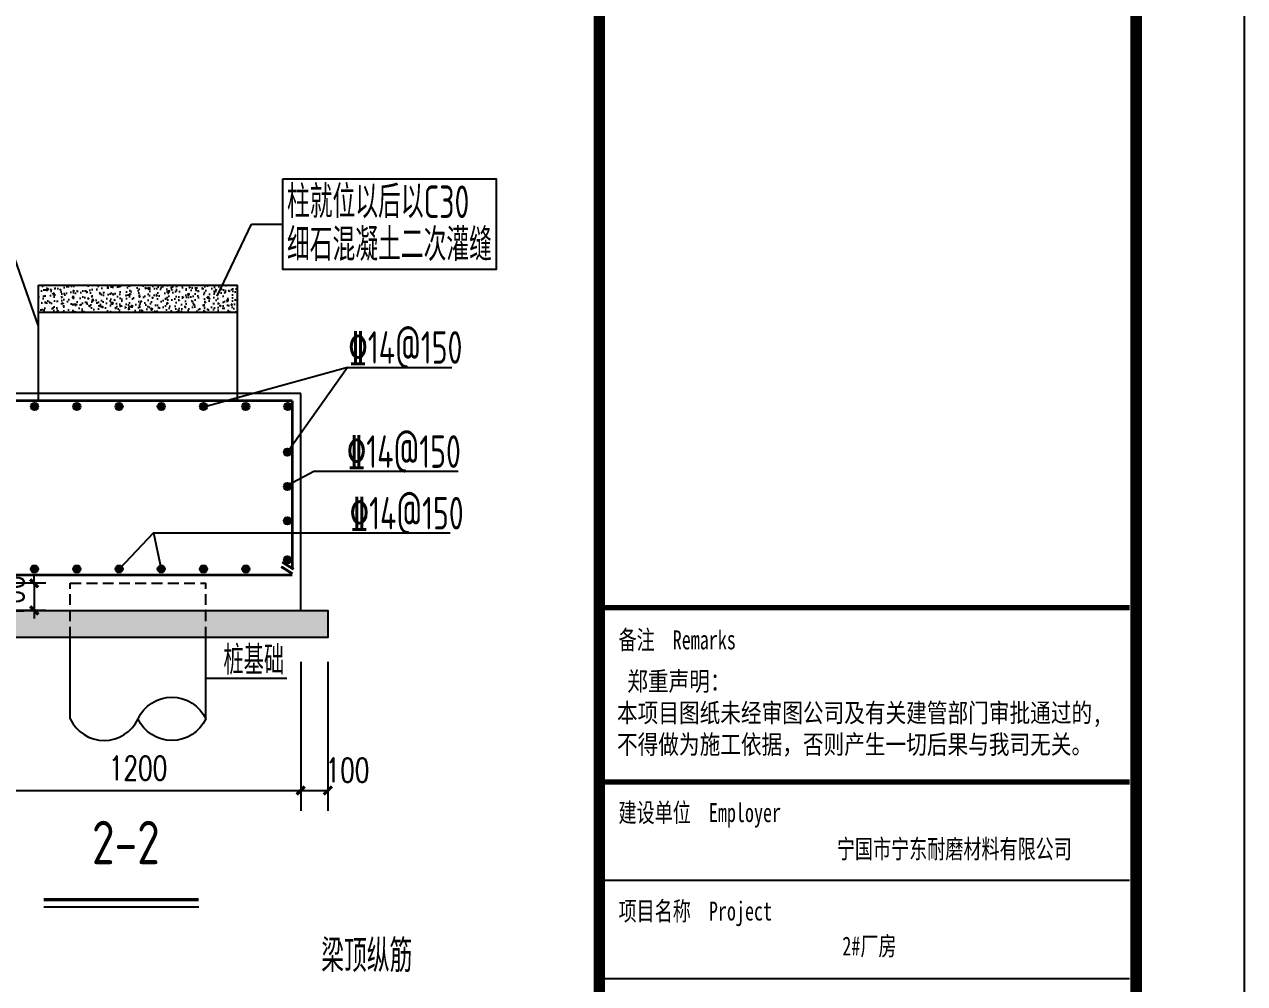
# Model space of a CAD drawing. Extents: x -33967 to 1773478, y -1022458 to -784650.
# Drawn here: x 356551 to 379054, y -993617 to -975925 of the extents above; entities that cross this region are included whole.
import ezdxf
from ezdxf.enums import TextEntityAlignment as Align

# ---------------------------------------------------------------- set-up
doc = ezdxf.new("R2010")
doc.units = 0
doc.header["$LTSCALE"] = 1000
doc.header["$MEASUREMENT"] = 0
doc.linetypes.add('DASHED', pattern=[0.75, 0.5, -0.25])
for name, color, linetype in [('AXIS', 3, 'Continuous'), ('AXIS_DIM', 3, 'Continuous'), ('AXIS_TEXT', 7, 'Continuous'), ('BASE_DE', 7, 'Continuous'), ('HATCH', 254, 'Continuous'), ('I-标注', 231, 'Continuous'), ('LAYER4', 4, 'Continuous'), ('NUM', 7, 'Continuous'), ('PUB_DIM', 3, 'Continuous'), ('PUB_HATCH', 8, 'Continuous'), ('PUB_TITLE', 4, 'Continuous'), ('TEXT', 7, 'Continuous'), ('引出线', 3, 'Continuous')]:
    doc.layers.add(name, color=color, linetype=linetype)
doc.styles.add('_gyy_title_ST', font='', dxfattribs={"width": 0.8})
doc.styles.add('_TCH_DIM_T3', font='SIMPLEX', dxfattribs={"width": 0.705882, "bigfont": 'GBCBIG'})
doc.styles.add('TSSD_Norm', font='tssdeng.shx', dxfattribs={"bigfont": 'hztxt.shx'})
doc.styles.get('_gyy_title_ST').set_extended_font_data('SimSun')
doc.dimstyles.new('TCH_150_5', dxfattribs={"dimtxt": 446.25, "dimasz": 150, "dimexe": 375, "dimexo": 450, "dimgap": 189.375, "dimtad": 1, "dimdec": 0, "dimlfac": 0.2, "dimzin": 0, "dimdsep": 46, "dimtxsty": '_TCH_DIM_T3', "dimblk": 'ARCHTICK', "dimcen": 0.09, "dimclrd": 256, "dimclre": 256, "dimclrt": 7, "dimazin": 2, "dimtfac": 1, "dimtdec": 0, "dimtix": 1, "dimtmove": 2, "dimatfit": 3, "dimfxl": 1, "dimtolj": 1, "dimtzin": 0, "dimarcsym": 0})

# ---------------------------------------------------------------- blocks, each defined once
blk = doc.blocks.new('_ArchTick')
at = {"color": 0, "linetype": 'ByBlock', "const_width": 0.4}
blk.add_lwpolyline([(-0.5, -0.5), (0.5, 0.5)], dxfattribs=at)
blk = doc.blocks.new('*D1734')
at = {"layer": 'AXIS', "linetype": 'ByBlock', "lineweight": -2, "transparency": 16777216}
for p, q in [((354483, -980733), (354483, -980583)), ((356363, -980733), (354108, -980733)), ((354483, -980733), (354483, -981234)), ((356363, -981234), (354108, -981234)), ((354483, -981234), (354483, -981384))]:
    blk.add_line(p, q, dxfattribs=at)
at = {"layer": 'Defpoints', "color": 0, "linetype": 'ByBlock', "transparency": 16777216}
for p in [(356813, -980733), (354483, -981234), (356813, -981234)]:
    blk.add_point(p, dxfattribs=at)
at = {"layer": 'AXIS', "linetype": 'ByBlock', "lineweight": -2, "transparency": 16777216, "xscale": 150, "yscale": 150, "zscale": 150}
for p, rotation in [((354483, -980733), 270), ((354483, -981234), 90)]:
    blk.add_blockref('_ArchTick', p, dxfattribs=dict(at, rotation=rotation))
at = {"layer": 'AXIS', "color": 7, "linetype": 'ByBlock', "transparency": 16777216, "insert": (354070, -980984), "char_height": 446.2, "attachment_point": 5, "rotation": 90, "style": '_TCH_DIM_T3'}
blk.add_mtext('\\A1;100', dxfattribs=at)
blk = doc.blocks.new('*D1736')
at = {"layer": 'AXIS', "linetype": 'ByBlock', "lineweight": -2, "transparency": 16777216}
for p, q in [((356947, -986234), (356356, -986234)), ((356731, -986234), (356731, -986084)), ((356731, -986234), (356731, -986734)), ((356947, -986734), (356356, -986734)), ((356731, -986734), (356731, -986884))]:
    blk.add_line(p, q, dxfattribs=at)
at = {"layer": 'Defpoints', "color": 0, "linetype": 'ByBlock', "transparency": 16777216}
for p in [(357397, -986234), (356731, -986734), (357397, -986734)]:
    blk.add_point(p, dxfattribs=at)
at = {"layer": 'AXIS', "linetype": 'ByBlock', "lineweight": -2, "transparency": 16777216, "xscale": 150, "yscale": 150, "zscale": 150}
for p, rotation in [((356731, -986234), 270), ((356731, -986734), 90)]:
    blk.add_blockref('_ArchTick', p, dxfattribs=dict(at, rotation=rotation))
at = {"layer": 'AXIS', "color": 7, "linetype": 'ByBlock', "transparency": 16777216, "insert": (356318, -986484), "char_height": 446.2, "attachment_point": 5, "rotation": 90, "style": '_TCH_DIM_T3'}
blk.add_mtext('\\A1;100', dxfattribs=at)
blk = doc.blocks.new('*D1737')
at = {"layer": 'AXIS', "linetype": 'ByBlock', "lineweight": -2, "transparency": 16777216}
for p, q in [((361647, -987684), (361647, -990431)), ((362147, -987684), (362147, -990431)), ((361647, -990056), (362147, -990056))]:
    blk.add_line(p, q, dxfattribs=at)
at = {"layer": 'Defpoints', "color": 0, "linetype": 'ByBlock', "transparency": 16777216}
for p in [(361647, -987234), (362147, -987234), (362147, -990056)]:
    blk.add_point(p, dxfattribs=at)
at = {"layer": 'AXIS', "linetype": 'ByBlock', "lineweight": -2, "transparency": 16777216, "xscale": 150, "yscale": 150, "zscale": 150, "rotation": 180}
blk.add_blockref('_ArchTick', (361647, -990056), dxfattribs=at)
at = {"layer": 'AXIS', "linetype": 'ByBlock', "lineweight": -2, "transparency": 16777216, "xscale": 150, "yscale": 150, "zscale": 150}
blk.add_blockref('_ArchTick', (362147, -990056), dxfattribs=at)
at = {"layer": 'AXIS', "color": 7, "linetype": 'ByBlock', "transparency": 16777216, "insert": (362509, -989681), "char_height": 446.2, "attachment_point": 5, "style": '_TCH_DIM_T3'}
blk.add_mtext('\\A1;100', dxfattribs=at)
blk = doc.blocks.new('*D1739')
at = {"layer": 'AXIS', "linetype": 'ByBlock', "lineweight": -2, "transparency": 16777216}
for p, q in [((355647, -987671), (355647, -990431)), ((361647, -987684), (361647, -990431)), ((355647, -990056), (361647, -990056))]:
    blk.add_line(p, q, dxfattribs=at)
at = {"layer": 'Defpoints', "color": 0, "linetype": 'ByBlock', "transparency": 16777216}
for p in [(355647, -987221), (361647, -987234), (361647, -990056)]:
    blk.add_point(p, dxfattribs=at)
at = {"layer": 'AXIS', "linetype": 'ByBlock', "lineweight": -2, "transparency": 16777216, "xscale": 150, "yscale": 150, "zscale": 150, "rotation": 180}
blk.add_blockref('_ArchTick', (355647, -990056), dxfattribs=at)
at = {"layer": 'AXIS', "linetype": 'ByBlock', "lineweight": -2, "transparency": 16777216, "xscale": 150, "yscale": 150, "zscale": 150}
blk.add_blockref('_ArchTick', (361647, -990056), dxfattribs=at)
at = {"layer": 'AXIS', "color": 7, "linetype": 'ByBlock', "transparency": 16777216, "insert": (358647, -989643), "char_height": 446.2, "attachment_point": 5, "style": '_TCH_DIM_T3'}
blk.add_mtext('\\A1;1200', dxfattribs=at)
blk = doc.blocks.new('*D1740')
at = {"layer": 'AXIS', "linetype": 'ByBlock', "lineweight": -2, "transparency": 16777216}
for p, q in [((356363, -981234), (354108, -981234)), ((354483, -982734), (354483, -981234)), ((355947, -982734), (354108, -982734))]:
    blk.add_line(p, q, dxfattribs=at)
at = {"layer": 'Defpoints', "color": 0, "linetype": 'ByBlock', "transparency": 16777216}
for p in [(354483, -981234), (356813, -981234), (356397, -982734)]:
    blk.add_point(p, dxfattribs=at)
at = {"layer": 'AXIS', "linetype": 'ByBlock', "lineweight": -2, "transparency": 16777216, "xscale": 150, "yscale": 150, "zscale": 150}
for p, rotation in [((354483, -981234), 90), ((354483, -982734), 270)]:
    blk.add_blockref('_ArchTick', p, dxfattribs=dict(at, rotation=rotation))
at = {"layer": 'AXIS', "color": 7, "linetype": 'ByBlock', "transparency": 16777216, "insert": (354070, -981984), "char_height": 446.2, "attachment_point": 5, "rotation": 90, "style": '_TCH_DIM_T3'}
blk.add_mtext('\\A1;300', dxfattribs=at)

msp = doc.modelspace()

# ---------------------------------------------------------------- hatches: boundary and pattern name
at = {"layer": 'HATCH'}
h = msp.add_hatch(dxfattribs=at)
h.set_pattern_fill('CONCRETE', color=256, scale=50, style=0)
h.set_pattern_definition([(50, (310168, -798859), (358.6301, -31.37607), [37.5, -412.5]), (355, (310168, -798859), (-69.3757, 376.0961), [30, -330]), (100.4514, (310197.88, -798861.6), (289.2547, 344.7198), [31.8701, -350.57106]), (46.1842, (310168, -798759), (533.6205, -82.7595), [56.25, -618.75]), (96.6356, (310212.46, -798765.9), (467.3314, 487.059), [47.8051, -525.8565]), (351.1842, (310168, -798759), (467.331, 487.0593), [45, -495]), (21, (310218, -798784), (298.45353, -201.30945), [37.5, -412.5]), (326, (310218, -798784), (121.6577, 362.575), [30, -330]), (71.4514, (310242.86, -798800.77), (420.1113, 161.26525), [31.8701, -350.57106]), (37.5, (310167.99, -798859), (6.07993, 166.44693), [0, -326, 0, -335, 0, -331.25]), (7.5, (310168, -798859), (131.53477, 197.20586), [0, -191, 0, -318.5, 0, -126.25]), (327.5, (310056.49, -798859), (266.91122, -11.27744), [0, -125, 0, -390, 0, -517.5]), (317.5, (310006.5, -798859), (291.59308, 50.0525), [0, -162.5, 0, -259, 0, -367.5])])
h.paths.add_polyline_path([(362146.6, -986733.7), (353646.6, -986733.7), (353646.6, -987233.7), (362146.6, -987233.7)])
at = {"layer": 'LAYER4'}
for points in [[(356806.3, -982973.8, 1), (356671.3, -982973.8, 1)], [(357585.2, -982973.8, 1), (357450.2, -982973.8, 1)], [(358364.1, -982973.8, 1), (358229.1, -982973.8, 1)], [(359143, -982973.8, 1), (359008, -982973.8, 1)], [(359921.8, -982973.8, 1), (359786.9, -982973.8, 1)], [(360700.7, -982973.8, 1), (360565.7, -982973.8, 1)], [(361477.3, -982973.8, 1), (361342.3, -982973.8, 1)], [(361468.8, -983814.3, 1), (361333.9, -983814.3, 1)], [(361468.8, -984447.1, 1), (361333.9, -984447.1, 1)], [(361468.8, -985079.9, 1), (361333.9, -985079.9, 1)], [(361468.8, -985801, 1), (361333.9, -985801, 1)], [(356806.3, -985970, -1), (356671.3, -985970, -1)], [(357585.2, -985970, -1), (357450.2, -985970, -1)], [(358364.1, -985970, -1), (358229.1, -985970, -1)], [(359143, -985970, -1), (359008, -985970, -1)], [(359921.8, -985970, -1), (359786.9, -985970, -1)], [(360700.7, -985970, -1), (360565.7, -985970, -1)]]:
    msp.add_hatch(color=256, dxfattribs=at).paths.add_polyline_path(points)
at = {"layer": 'PUB_HATCH', "linetype": 'ByBlock', "ltscale": 0.1}
h = msp.add_hatch(dxfattribs=at)
h.set_pattern_fill('AR-CONC', color=8, scale=133.3333)
h.set_pattern_definition([(50, (-1474018.06, -1608842.94), (242.912831, -21.252109), [25.399994, -279.39993]), (355, (-1474018.06, -1608842.94), (-46.990423, 254.742127), [20.319995, -223.519944]), (100.451, (-1473997.82, -1608844.7), (195.923287, 233.48886), [21.58666, -237.453274]), (46.1842, (-1474018.06, -1608775.2), (361.43863, -56.056423), [38.09999, -419.099895]), (96.6356, (-1473987.94, -1608779.88), (316.5389, 329.90066), [32.37999, -356.17991]), (351.184, (-1474018.06, -1608775.2), (316.539395, 329.900075), [30.47999, -335.279916]), (21, (-1473984.2, -1608792.14), (202.153123, -136.35399), [25.399994, -279.39993]), (326, (-1473984.2, -1608792.14), (82.402684, 245.583893), [20.319995, -223.519944]), (71.4514, (-1473967.35, -1608803.5), (284.55525, 109.23045), [21.58666, -237.453274]), (37.5, (-1474018.064, -1608842.94), (4.1181366, 112.7400236), [0, -220.810611, 0, -226.90661, 0, -224.366611]), (7.5, (-1474018.06, -1608842.94), (89.092861, 133.574066), [0, -129.370634, 0, -215.730613, 0, -85.513312]), (327.5, (-1474093.59, -1608842.94), (180.787415, -7.6383234), [0, -84.666646, 0, -264.159934, 0, -350.519912]), (317.5, (-1474127.45, -1608842.94), (197.505526, 33.90198), [0, -110.066639, 0, -175.42929, 0, -248.919938])])
h.paths.add_polyline_path([(360479.9, -980732.7), (356813.2, -980732.7), (356813.2, -981234.4), (360479.9, -981234.4)])

# ---------------------------------------------------------------- linework, layer by layer
at = {"layer": 'AXIS_DIM'}
msp.add_line((362511.1, -982254.1), (361401.4, -983814.3), dxfattribs=at)
at = {"layer": 'AXIS_TEXT'}
for p, q in [((361646.6, -982733.7), (355646.5, -982733.7)), ((361646.6, -986733.7), (361646.6, -982733.7)), ((359896.6, -986733.7), (361646.6, -986733.7))]:
    msp.add_line(p, q, dxfattribs=at)
msp.add_lwpolyline([(355146.5, -986733.7), (362146.6, -986733.7), (362146.6, -987233.7), (355146.5, -987233.7)], close=True, dxfattribs=at)
at = {"layer": 'BASE_DE'}
for p, q in [((356813.2, -982862.8), (356813.2, -980732.7)), ((356813.2, -980732.7), (360479.9, -980732.7)), ((360479.9, -982862.8), (360479.9, -980732.7)), ((356813.2, -981234.4), (360479.9, -981234.4))]:
    msp.add_line(p, q, dxfattribs=at)
at = {"layer": 'I-标注', "linetype": 'DASHED', "ltscale": 0.4}
for p, q in [((357396.5, -987233.7), (357396.5, -986233.7)), ((357396.5, -986233.7), (359896.5, -986233.7)), ((359896.5, -987233.7), (359896.5, -986233.7))]:
    msp.add_line(p, q, dxfattribs=at)
at = {"layer": 'I-标注', "linetype": 'Continuous'}
for p, q in [((357396.5, -988733.7), (357396.5, -987233.7)), ((359896.5, -988733.7), (359896.5, -987233.7))]:
    msp.add_line(p, q, dxfattribs=at)
msp.add_lwpolyline([(357396.5, -988733.7, 0.64), (358646.5, -988733.7, -0.64), (359896.5, -988733.7, -0.64), (358646.5, -988733.7, 0.4)], format="xyb", dxfattribs=at)
msp.add_point((359896.5, -986733.7), dxfattribs=at)
msp.add_point((359896.5, -986733.7), dxfattribs=at)
at = {"layer": 'LAYER4', "const_width": 50}
for points in [[(361493.7, -982862.8), (355790.6, -982862.8)], [(361493.7, -985961), (361493.7, -982862.8)], [(361517.2, -985976), (361306.3, -985841.4)], [(355811.6, -986079.1), (361493.7, -986079.1)], [(361496.9, -986060), (361286, -985925.5)]]:
    msp.add_lwpolyline(points, dxfattribs=at)
at = {"layer": 'LAYER4'}
for centre in [(356738.8, -982973.8), (357517.7, -982973.8), (358296.6, -982973.8), (359075.5, -982973.8), (359854.4, -982973.8), (360633.2, -982973.8), (361409.8, -982973.8), (361401.4, -983814.3), (361401.4, -984447.1), (361401.4, -985079.9), (361401.4, -985801), (356738.8, -985970), (357517.7, -985970), (358296.6, -985970), (359075.5, -985970), (359854.4, -985970), (360633.2, -985970)]:
    msp.add_circle(centre, 67.5, dxfattribs=at)
at = {"layer": 'NUM', "const_width": 66.7}
msp.add_lwpolyline([(356908.3, -992069.3), (359765.4, -992069.3)], dxfattribs=at)
at = {"layer": 'NUM'}
msp.add_lwpolyline([(356908.3, -992202.6), (359765.4, -992202.6)], dxfattribs=at)
at = {"layer": 'PUB_DIM'}
msp.add_line((359896.5, -987983.7), (361390.1, -987983.7), dxfattribs=at)
at = {"layer": 'PUB_TITLE'}
for p, q in [((376931.9, -986685.3), (367155, -986685.3)), ((376931.9, -991713.4), (367155, -991713.4)), ((376931.9, -993529.1), (367155, -993529.1))]:
    msp.add_line(p, q, dxfattribs=at)
msp.add_lwpolyline([(260253.9, -1022458.4), (379053.9, -1022458.4), (379053.9, -938458.4), (260253.9, -938458.4)], close=True, dxfattribs=at)
at = {"layer": 'PUB_TITLE', "const_width": 212.1}
for points in [[(263074.3, -1021044.2), (263074.3, -939872.6), (377053.9, -939872.6), (377053.9, -1021044.2)], [(367155, -939872.6), (377053.9, -939872.6), (377053.9, -1021044.2), (367155, -1021044.2)]]:
    msp.add_lwpolyline(points, close=True, dxfattribs=at)
at = {"layer": 'PUB_TITLE', "const_width": 97.8}
for points in [[(367155, -986685.3), (376931.9, -986685.3)], [(367155, -989897.7), (376931.9, -989897.7)]]:
    msp.add_lwpolyline(points, dxfattribs=at)
at = {"layer": '引出线'}
for p, q in [((360108.4, -980935.8), (360740.4, -979609.3)), ((360740.4, -979609.3), (361319.9, -979609.3)), ((356813.2, -981489.8), (356290.8, -979999.7)), ((362511.1, -982254.1), (359901, -982973.8)), ((362511.1, -982254.1), (364433, -982254.1)), ((361899.7, -984165.5), (361401.4, -984431.9)), ((361899.7, -984165.5), (364552, -984165.5)), ((358931.8, -985302.1), (358296.6, -985970)), ((358931.8, -985302.1), (359075.5, -985970)), ((358931.8, -985302.1), (364400.3, -985302.1))]:
    msp.add_line(p, q, dxfattribs=at)
msp.add_lwpolyline([(361319.9, -978772.7), (365252.2, -978772.7), (365252.2, -980445.9), (361319.9, -980445.9)], close=True, dxfattribs=at)

# ---------------------------------------------------------------- texts
at = {"layer": 'NUM', "style": 'TSSD_Norm', "width": 0.7}
msp.add_text('桩基础', height=533.33, dxfattribs=at).set_placement((360221.5, -987917.6))
at = {"layer": 'NUM', "style": 'TSSD_Norm', "width": 0.8}
msp.add_text('2-2', height=800, dxfattribs=at).set_placement((357797.7, -991654.5), align=Align.BOTTOM_LEFT)
at = {"layer": 'NUM', "style": 'TSSD_Norm', "width": 0.7}
msp.add_text('梁顶纵筋', height=600, dxfattribs=at).set_placement((363705.5, -993405.3), align=Align.RIGHT)
at = {"layer": 'PUB_TITLE', "style": '_gyy_title_ST', "width": 0.7}
for s, p in [('备注  Remarks', (367508.4, -987451)), ('建设单位  Employer', (367508.4, -990638)), ('项目名称  Project', (367508.4, -992453.7))]:
    msp.add_text(s, height=349.176, dxfattribs=at).set_placement(p)
at = {"layer": 'PUB_TITLE', "color": 2, "style": '_gyy_title_ST', "width": 0.7}
for s, height, p in [('宁国市宁东耐磨材料有限公司', 349.176, (373701.4, -991125.9)), ('2#厂房', 349.18, (372134.9, -992916.9))]:
    msp.add_text(s, height=height, dxfattribs=at).set_placement(p, align=Align.MIDDLE)
at = {"layer": 'PUB_TITLE', "insert": (367479.2, -987866.1), "char_height": 349.176, "width": 11173.63, "attachment_point": 1, "style": '_gyy_title_ST'}
msp.add_mtext(' 郑重声明：\\P本项目图纸未经审图公司及有关建管部门审批通过的,\\P不得做为施工依据，否则产生一切后果与我司无关。', dxfattribs=at)
at = {"layer": 'TEXT', "style": 'TSSD_Norm', "width": 0.7}
for s, p in [('柱就位以后以C30', (361393.5, -979495.6)), ('细石混凝土二次灌缝', (361393.5, -980287.1)), ('\x8414@150', (362525.2, -982183.6)), ('\x8414@150', (362496.3, -984104.1)), ('\x8414@150', (362548.8, -985240.6))]:
    msp.add_text(s, height=600, dxfattribs=at).set_placement(p)

# ---------------------------------------------------------------- dimensions: what is measured, and where the dimension line sits
at = {"layer": 'AXIS', "linetype": 'ByBlock'}
for base, p1, p2, angle, picture, middle in [((354483, -981234.4), (356813.2, -980732.7), (356813.2, -981234.4), 90, '*D1734', (354070.5, -980983.6)), ((354483, -981234.4), (356396.6, -982733.7), (356813.2, -981234.4), 270, '*D1740', (354070.5, -981984.1)), ((356730.7, -986733.7), (357396.5, -986233.7), (357396.5, -986733.7), 90, '*D1736', (356318.2, -986483.7))]:
    dim = msp.add_linear_dim(base=base, p1=p1, p2=p2, angle=angle, dimstyle='TCH_150_5', dxfattribs=at)
    dim.commit()
    dim.dimension.update_dxf_attribs({"geometry": picture, "text_midpoint": middle})
dim = msp.add_linear_dim(base=(361646.6, -990055.5), p1=(355646.5, -987221.1), p2=(361646.6, -987233.7), dimstyle='TCH_150_5', dxfattribs=at)
dim.commit()
dim.dimension.update_dxf_attribs({"geometry": '*D1739', "text_midpoint": (358646.5, -989643)})
dim = msp.add_linear_dim(base=(362146.6, -990055.5), p1=(361646.6, -987233.7), p2=(362146.6, -987233.7), dimstyle='TCH_150_5', dxfattribs=at)
dim.commit()
dim.dimension.update_dxf_attribs({"geometry": '*D1737', "text_midpoint": (362509.4, -989680.5), "dimtype": 128})

doc.saveas('drawing.dxf')
